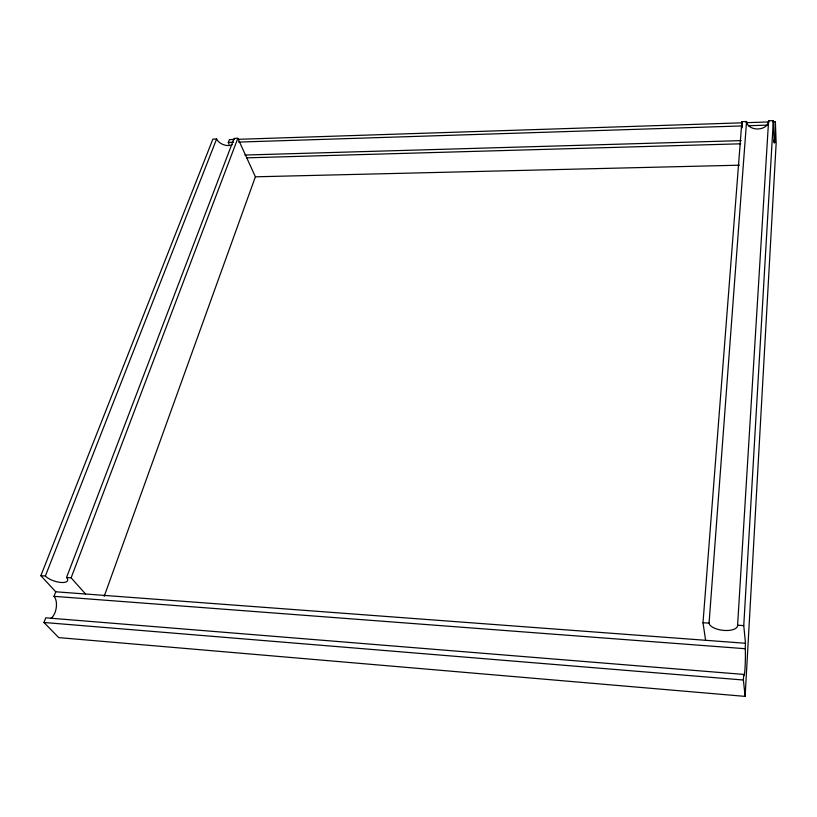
<?xml version="1.0" encoding="UTF-8"?>
<svg xmlns="http://www.w3.org/2000/svg" width="817" height="817" viewBox="0 0 817 817"><rect width="100%" height="100%" fill="white"/><g stroke="black" fill="none" stroke-linecap="round" stroke-linejoin="round"><path stroke-width="1.23" d="M705.612 640.303L702.998 622.717L741.877 121.662L746.564 121.508A11.019 7.894 -0.9 0 0 757.972 128.984A11.019 7.894 -0.9 0 0 768.593 120.783L773.331 120.62L743.756 625.618L745.492 643.275L745.186 648.708A14.175 0.858 -88.3 0 1 745.053 667.479A14.175 0.858 -88.3 0 1 743.715 674.423L45.752 617.815L43.965 622.472L58.722 637.607L745.124 696.38L776.15 143.302L775.374 121.733L772.821 121.815M745.124 696.38L743.388 680.02L743.715 674.423M775.374 121.733L775.057 139.84L774.669 142.863L774.353 139.656L774.169 142.852L773.331 120.62M702.998 622.717L709.064 623.157A14.369 6.209 6.7 0 0 724.107 630.428A14.369 6.209 6.7 0 0 737.598 625.179L768.593 120.783M709.064 623.157L746.564 121.508M104.168 596.39L255.394 176.809L237.839 138.287L234.07 138.41L66.545 577.507A12.326 4.626 17.9 0 1 61.152 582.48A12.326 4.626 17.9 0 1 45.364 576.005L40.85 575.689L212.89 139.104L216.617 138.982A9.753 6.301 22.9 0 0 232.457 144.527M85.54 594.01L71.12 577.833L237.839 138.287M50.644 618.469A12.153 6.444 -81.3 0 0 56.22 607.971A12.153 6.444 -81.3 0 0 54.004 596.328L55.75 591.784L40.85 575.689M229.046 144.374A9.447 4.014 86.7 0 0 228.321 142.413L229.403 139.605L234.51 139.441M45.364 576.005L216.617 138.982M238.339 139.309L742.214 122.816M746.033 122.693L769.001 121.937M228.321 142.413L233.427 142.25M238.523 142.087L742.05 125.93M748.423 125.726L767.551 125.113M244.926 155.046L741.182 140.616M246.744 157.844L740.692 143.802M255.394 176.809L739.456 165.187M66.545 577.507L71.12 577.833M737.598 625.179L743.756 625.618M55.75 591.784L745.492 643.275M54.004 596.328L745.186 648.708M43.965 622.472L743.388 680.02M741.877 121.662L742.255 127.789"/></g></svg>
